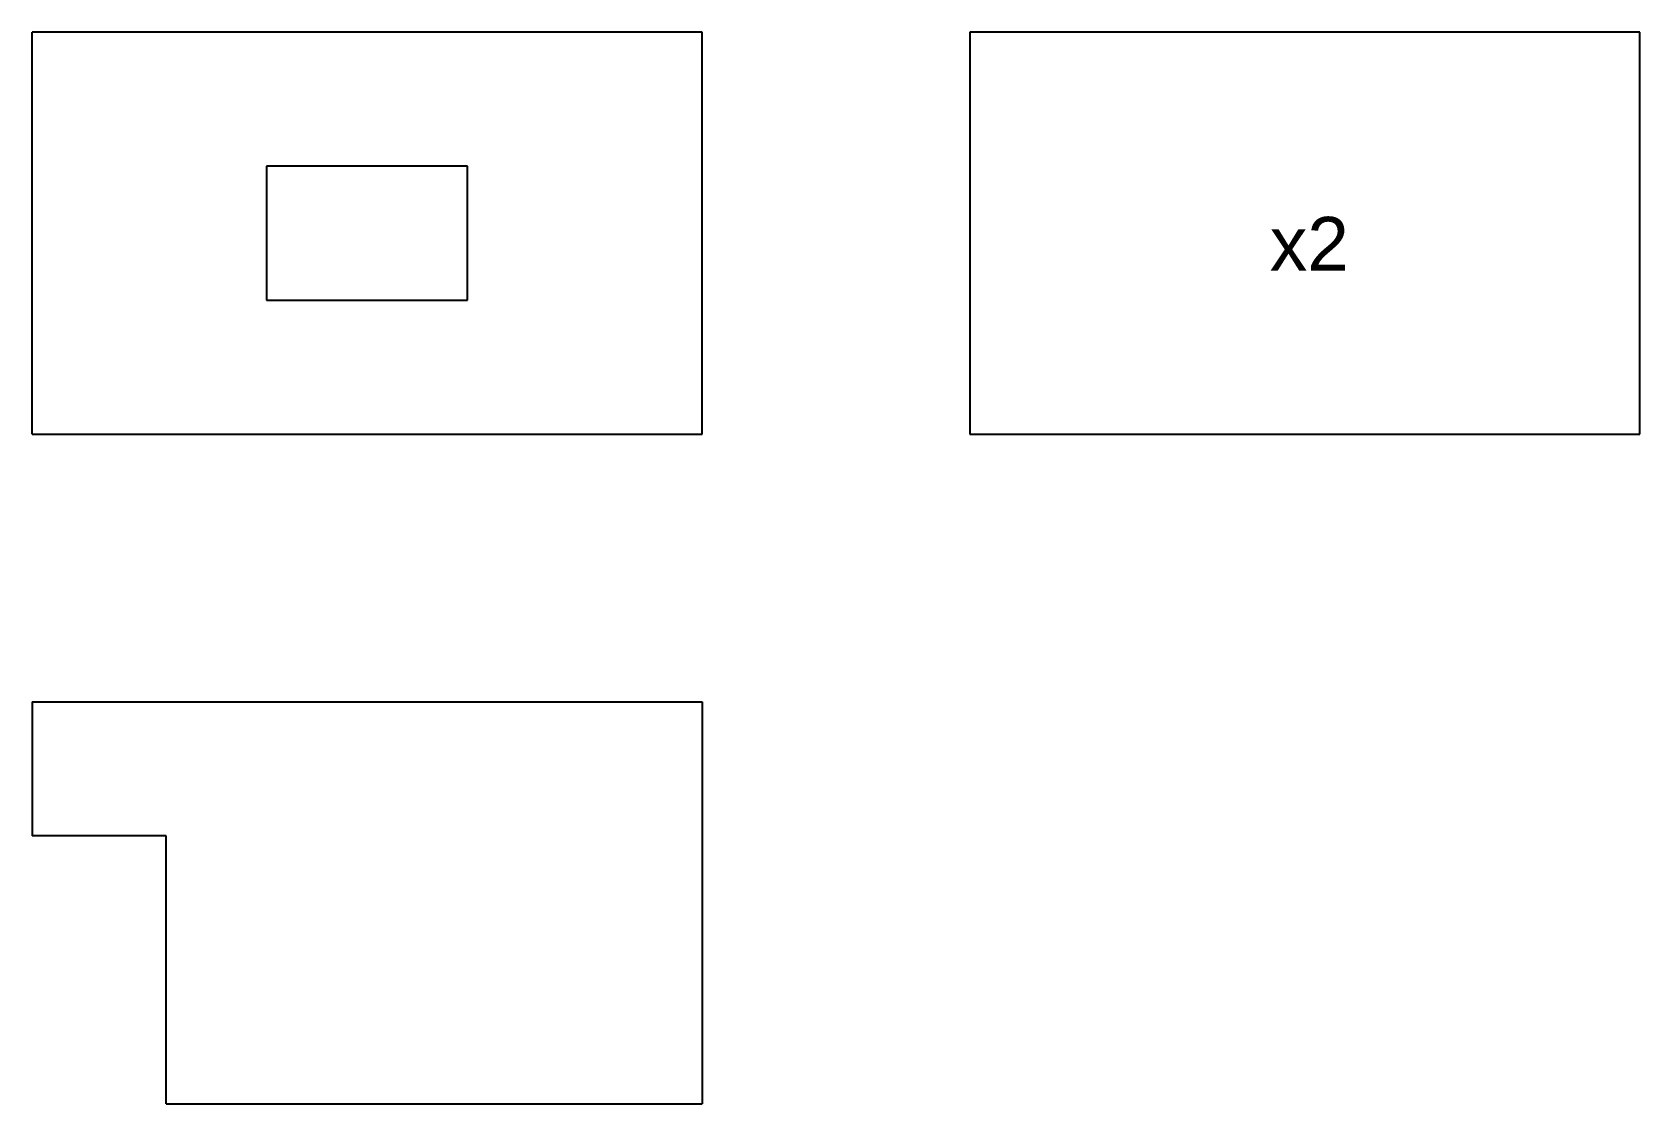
# Model space of a CAD drawing. Header units: millimetres. Extents: x 103 to 703, y -231 to 169.
import ezdxf

# ---------------------------------------------------------------- set-up
doc = ezdxf.new("R2010")
doc.units = ezdxf.units.MM
doc.layers.get('0').update_dxf_attribs({"lineweight": 25, "true_color": 0xffffff})
doc.layers.add('letras', color=4, linetype='Continuous', lineweight=25, true_color=0x00ffff)
doc.styles.add('textstyle0', font='')
doc.styles.get('textstyle0').set_extended_font_data('Arial')

msp = doc.modelspace()

# ---------------------------------------------------------------- linework, layer by layer
for p, q in [((103.34, 18.97), (103.34, 168.97)), ((353.34, 168.97), (103.34, 168.97)), ((353.34, 18.97), (353.34, 168.97)), ((703.34, 168.97), (453.34, 168.97)), ((453.34, 168.97), (453.34, 18.97)), ((703.34, 18.97), (703.34, 168.97)), ((265.84, 118.97), (190.84, 118.97)), ((190.84, 118.97), (190.84, 68.97)), ((265.84, 68.97), (265.84, 118.97)), ((190.84, 68.97), (265.84, 68.97)), ((103.34, 18.97), (353.34, 18.97)), ((103.34, 18.97), (190.84, 18.97)), ((453.34, 18.97), (703.34, 18.97)), ((103.34, -81.03), (353.34, -81.03)), ((103.34, -81.03), (103.34, -131.03)), ((353.34, -81.03), (353.34, -231.03)), ((153.34, -131.03), (103.34, -131.03)), ((153.34, -231.03), (153.34, -131.03)), ((153.34, -231.03), (353.34, -231.03))]:
    msp.add_line(p, q)

# ---------------------------------------------------------------- texts
at = {"layer": 'letras', "insert": (580, 90), "char_height": 20, "attachment_point": 5, "style": 'textstyle0'}
msp.add_mtext('x2', dxfattribs=at)

doc.saveas('drawing.dxf')
